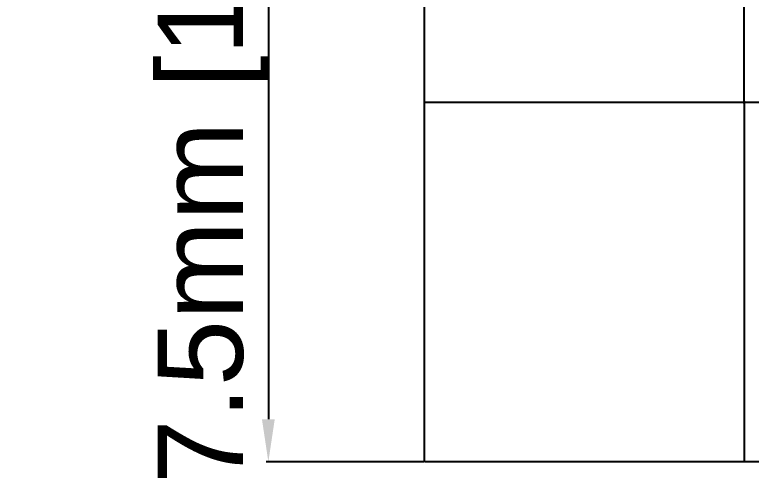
# Model space of a CAD drawing. Header units: millimetres. Extents: x 620 to 19791, y 2539 to 6969.
# Drawn here: x 4587.9 to 4933.4, y 3484.3 to 3698 of the extents above; entities that cross this region are included whole.
import ezdxf

# ---------------------------------------------------------------- set-up
doc = ezdxf.new("R2010")
doc.units = ezdxf.units.MM
doc.styles.get("Standard").update_dxf_attribs({"font": 'arial.ttf'})
doc.dimstyles.new('缩小5倍', dxfattribs={"dimtxt": 40, "dimasz": 20, "dimexe": 1, "dimexo": 0.2, "dimgap": 0, "dimtad": 1, "dimtoh": 1, "dimdec": 1, "dimzin": 9, "dimdsep": 46, "dimtxsty": 'Standard', "dimblk": '_FILLED', "dimcen": 0.2, "dimclrd": 256, "dimclre": 256, "dimclrt": 256, "dimadec": 1, "dimazin": 2, "dimtfac": 1, "dimtdec": 1, "dimtofl": 0, "dimtmove": 0, "dimatfit": 3, "dimldrblk": '_FILLED', "dimfxl": 1, "dimtolj": 1, "dimtzin": 0, "dimarcsym": 0})

# ---------------------------------------------------------------- blocks, each defined once
blk = doc.blocks.new('_FILLED')
at = {"color": 0, "linetype": 'ByBlock'}
blk.add_solid([(0, 0), (-1, 0.15), (-1, -0.15)], dxfattribs=at)
blk = doc.blocks.new('*D183')
at = {"lineweight": -2, "transparency": 16777216}
for p, q in [((4779.89, 3825.7), (4705.89, 3825.7)), ((4706.89, 3805.7), (4706.89, 3508.2)), ((4779.89, 3488.2), (4705.89, 3488.2))]:
    blk.add_line(p, q, dxfattribs=at)
at = {"layer": 'Defpoints', "color": 0, "transparency": 16777216}
for p in [(4780.09, 3825.7), (4706.89, 3488.2), (4780.09, 3488.2)]:
    blk.add_point(p, dxfattribs=at)
at = {"lineweight": -2, "transparency": 16777216, "xscale": 20, "yscale": 20, "zscale": 20}
for p, rotation in [((4706.89, 3825.7), 90), ((4706.89, 3488.2), 270)]:
    blk.add_blockref('_FILLED', p, dxfattribs=dict(at, rotation=rotation))
at = {"transparency": 16777216, "insert": (4680.99, 3656.95), "char_height": 40, "attachment_point": 5, "rotation": 90}
blk.add_mtext('\\A1;337.5mm [1\'-1 1/4"]', dxfattribs=at)

msp = doc.modelspace()

# ---------------------------------------------------------------- linework, layer by layer
at = {"color": 7, "linetype": 'Continuous', "lineweight": 25}
for p, q in [((4780.09426, 3656.95281), (4780.09426, 3825.70281)), ((4930.09427, 3656.95281), (4930.09427, 3825.70281)), ((4780.09426, 3488.20281), (4780.09426, 3656.95281)), ((4780.09426, 3656.95281), (4930.09427, 3656.95281)), ((4930.09427, 3656.95281), (4930.09427, 3488.20281)), ((4930.09427, 3656.95281), (5080.09426, 3656.95281)), ((4930.09427, 3488.20281), (4780.09426, 3488.20281)), ((5080.09426, 3488.20281), (4930.09427, 3488.20281))]:
    msp.add_line(p, q, dxfattribs=at)
for points, knots in [([(4780.09426, 3656.35281), (4780.09426, 3656.35376), (4780.09426, 3656.35565), (4780.09426, 3656.37136), (4780.09426, 3656.40064), (4780.09426, 3656.45069), (4780.09426, 3656.55086), (4780.09426, 3656.71733), (4780.09426, 3656.95281), (4780.09426, 3657.18832), (4780.09426, 3657.35457), (4780.09426, 3657.45493), (4780.09426, 3657.51061), (4780.09426, 3657.54642), (4780.09426, 3657.55068), (4780.09426, 3657.55281)], [0, 0, 0, 0, 0.041550838, 0.082808366, 0.124481018, 0.188172179, 0.252136278, 0.374143435, 0.50005215, 0.625960866, 0.747968022, 0.811659146, 0.875623208, 0.937743107, 1, 1, 1, 1]), ([(4930.09426, 3657.55281), (4930.09426, 3657.55186), (4930.09426, 3657.54997), (4930.09426, 3657.53426), (4930.09426, 3657.50498), (4930.09426, 3657.45494), (4930.09426, 3657.35477), (4930.09426, 3657.1883), (4930.09426, 3656.95282), (4930.09426, 3656.71731), (4930.09426, 3656.55106), (4930.09426, 3656.45069), (4930.09426, 3656.39502), (4930.09426, 3656.3592), (4930.09426, 3656.35494), (4930.09426, 3656.35281)], [0, 0, 0, 0, 0.041550838, 0.082808367, 0.124481018, 0.188172178, 0.252136276, 0.374143435, 0.50005215, 0.625960865, 0.747968024, 0.811659146, 0.875623208, 0.937743106, 1, 1, 1, 1]), ([(4930.09427, 3656.35281), (4930.09427, 3656.36183), (4930.09427, 3656.37987), (4930.09427, 3656.51862), (4930.09427, 3656.71694), (4930.09427, 3656.95281), (4930.09427, 3657.18868), (4930.09427, 3657.38701), (4930.09427, 3657.52576), (4930.09427, 3657.54379), (4930.09427, 3657.55281)], [0, 0, 0, 0, 0.124999985, 0.250000006, 0.374999986, 0.499999996, 0.624999999, 0.749999995, 0.874999981, 1, 1, 1, 1])]:
    msp.add_open_spline(points, degree=3, knots=knots, dxfattribs=at)

# ---------------------------------------------------------------- dimensions: what is measured, and where the dimension line sits
dim = msp.add_linear_dim(base=(4706.88564, 3488.20281), p1=(4780.09426, 3825.70281), p2=(4780.09426, 3488.20281), angle=90, dimstyle='缩小5倍', override={"dimpost": 'mm'})
dim.commit()
dim.dimension.update_dxf_attribs({"geometry": '*D183', "text_midpoint": (4706.88564, 3656.95281), "dimtype": 160})

doc.saveas('drawing.dxf')
